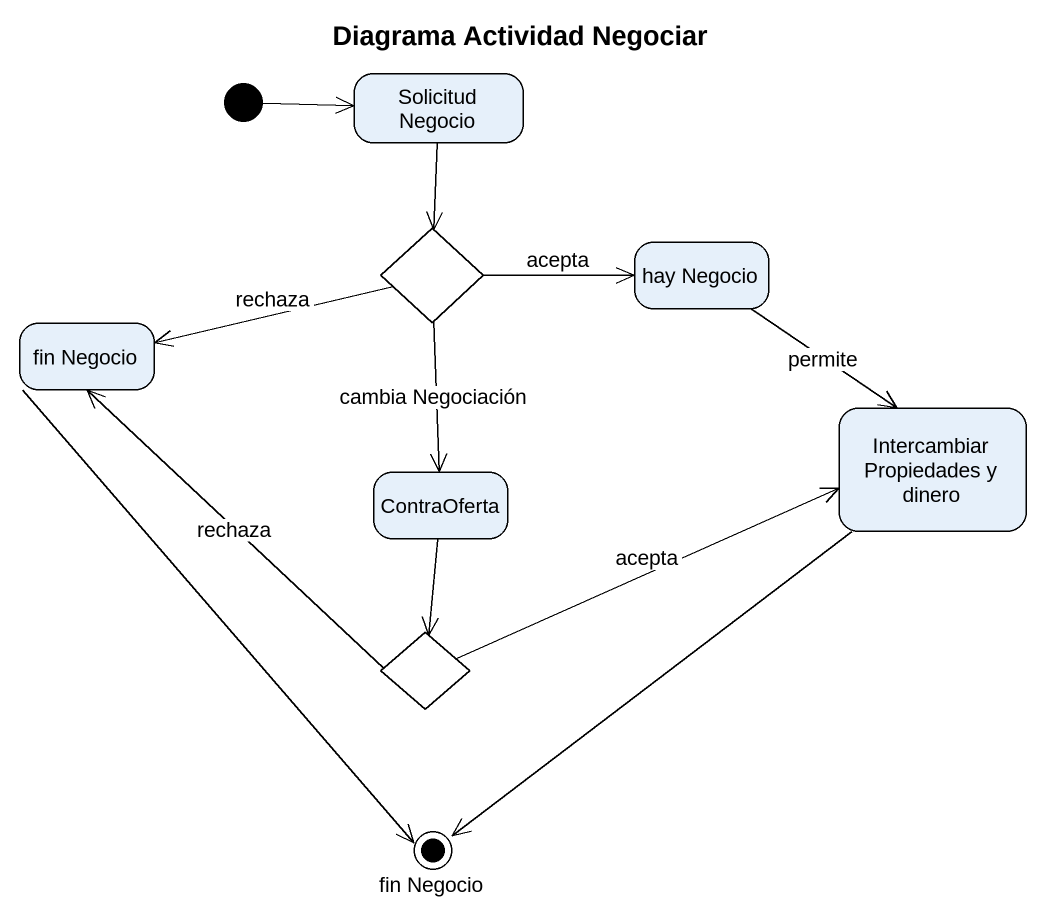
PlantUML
@startuml
title Diagrama Actividad Negociar
hide empty description
state "Solicitud Negocio" as Solicitud_Negocio
state choice1 <<choice>>
state "hay Negocio" as hay_Negocio
state "fin Negocio" as fin_Negocio
state "Intercambiar Propiedades y dinero" as Intercambiar_Propiedades_y
state ContraOferta
state choice2 <<choice>>
state "fin Negocio" as fin_Negocio_2 <<end>>
[*] -right-> Solicitud_Negocio
Solicitud_Negocio --> choice1
choice1 -right-> hay_Negocio : acepta
choice1 -left-> fin_Negocio : rechaza
choice1 --> ContraOferta : cambia Negociación
hay_Negocio --> Intercambiar_Propiedades_y : permite
fin_Negocio --> fin_Negocio_2
Intercambiar_Propiedades_y --> fin_Negocio_2
ContraOferta --> choice2
choice2 -up-> fin_Negocio : rechaza
choice2 -right-> Intercambiar_Propiedades_y : acepta
@enduml
